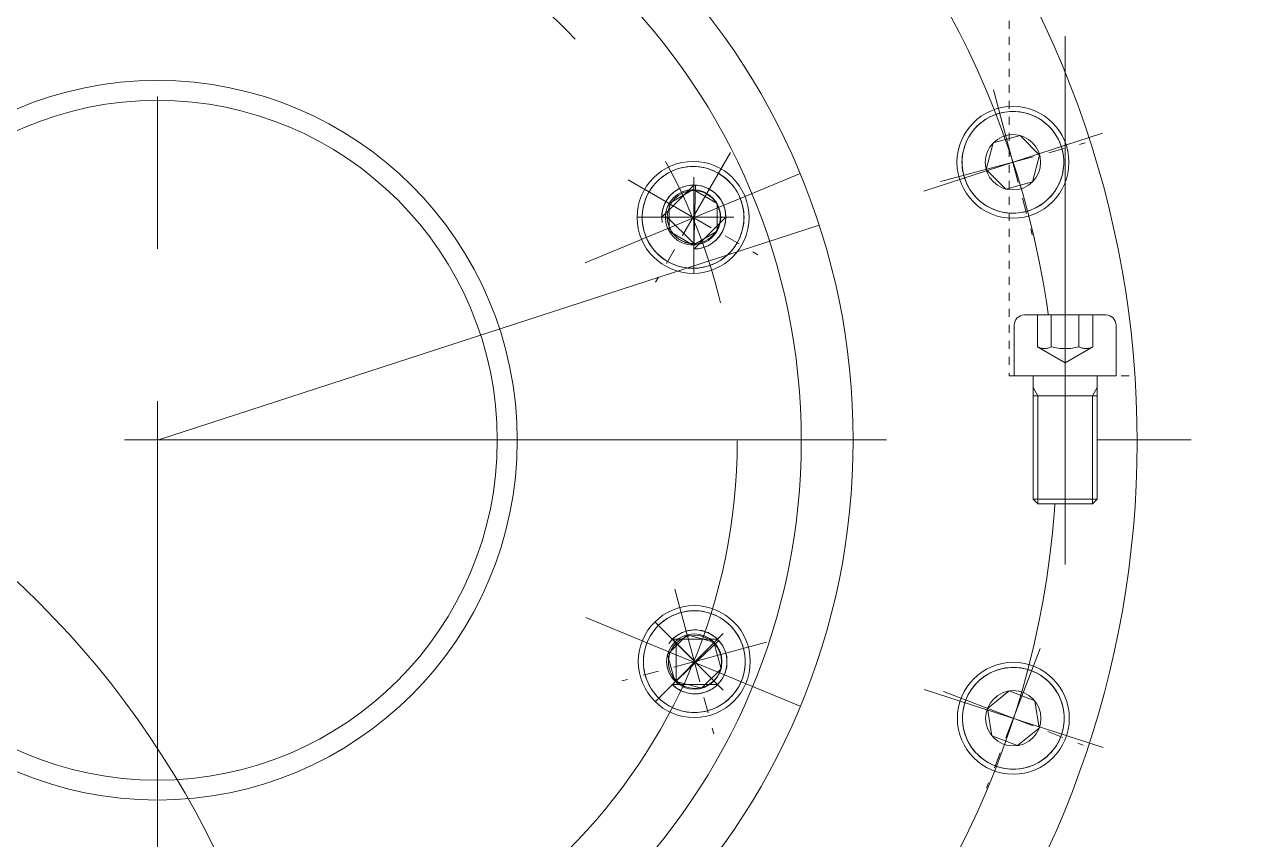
# Model space of a CAD drawing. Header units: inches. Extents: x 0 to 26418, y 0 to 20128.
# Drawn here: x 3986.1 to 4138.2, y 15425.2 to 15527.2 of the extents above; entities that cross this region are included whole.
import ezdxf

# ---------------------------------------------------------------- set-up
doc = ezdxf.new("R2010")
doc.units = ezdxf.units.IN
doc.header["$MEASUREMENT"] = 0
doc.set_wipeout_variables(frame=1)
for name, pattern in [('ACAD_ISO02W100', [15, 12, -3]), ('CENTER', [50.8, 31.75, -6.35, 6.35, -6.35]), ('点画线', [18, 12, -2, 2, -2]), ('虚线', [2, 1, -1])]:
    doc.linetypes.add(name, pattern=pattern)
for name, color, linetype, lineweight in [('CAXA1', 5, 'CENTER', 5), ('中心线层', 5, 'CENTER', 5), ('粗实线层', 7, 'Continuous', 5), ('细实线层', 7, 'Continuous', 5), ('虚线层', 6, 'ACAD_ISO02W100', 5)]:
    doc.layers.add(name, color=color, linetype=linetype, lineweight=lineweight)

msp = doc.modelspace()

# ---------------------------------------------------------------- linework, layer by layer
at = {"color": 7, "lineweight": 5}
for p, q in [((4106.23, 15515.28), (4105.96, 15515.09)), ((4106.52, 15515.45), (4106.23, 15515.28)), ((4106.81, 15515.61), (4106.52, 15515.45)), ((4107.11, 15515.75), (4106.81, 15515.61)), ((4107.42, 15515.88), (4107.11, 15515.75)), ((4107.73, 15515.99), (4107.42, 15515.88)), ((4108.05, 15516.09), (4107.73, 15515.99)), ((4108.38, 15516.17), (4108.05, 15516.09)), ((4108.05, 15516.09), (4108.05, 15516.09)), ((4108.7, 15516.23), (4108.38, 15516.17)), ((4109.03, 15516.27), (4108.7, 15516.23)), ((4109.37, 15516.3), (4109.03, 15516.27)), ((4109.7, 15516.3), (4109.37, 15516.3)), ((4110.03, 15516.3), (4109.7, 15516.3)), ((4110.36, 15516.27), (4110.03, 15516.3)), ((4110.69, 15516.23), (4110.36, 15516.27)), ((4111.02, 15516.17), (4110.69, 15516.23)), ((4111.35, 15516.09), (4111.02, 15516.17)), ((4111.67, 15515.99), (4111.35, 15516.09)), ((4111.98, 15515.88), (4111.67, 15515.99)), ((4112.29, 15515.75), (4111.98, 15515.88)), ((4112.59, 15515.61), (4112.29, 15515.75)), ((4112.88, 15515.45), (4112.59, 15515.61)), ((4113.17, 15515.28), (4112.88, 15515.45)), ((4113.44, 15515.09), (4113.17, 15515.28)), ((4104.55, 15513.68), (4104.36, 15513.41)), ((4104.75, 15513.95), (4104.55, 15513.68)), ((4104.97, 15514.2), (4104.75, 15513.95)), ((4105.2, 15514.44), (4104.97, 15514.2)), ((4105.44, 15514.67), (4105.2, 15514.44)), ((4105.69, 15514.89), (4105.44, 15514.67)), ((4105.96, 15515.09), (4105.69, 15514.89)), ((4113.7, 15514.89), (4113.44, 15515.09)), ((4113.96, 15514.67), (4113.7, 15514.89)), ((4114.2, 15514.44), (4113.96, 15514.67)), ((4114.43, 15514.2), (4114.2, 15514.44)), ((4114.65, 15513.95), (4114.43, 15514.2)), ((4114.85, 15513.68), (4114.65, 15513.95)), ((4115.04, 15513.41), (4114.85, 15513.68)), ((4103.76, 15512.22), (4103.65, 15511.91)), ((4103.88, 15512.53), (4103.76, 15512.22)), ((4104.03, 15512.83), (4103.88, 15512.53)), ((4104.19, 15513.12), (4104.03, 15512.83)), ((4104.36, 15513.41), (4104.19, 15513.12)), ((4106.35, 15509.04), (4107.25, 15512.39)), ((4107.25, 15512.39), (4110.6, 15513.29)), ((4113.04, 15510.84), (4110.6, 15513.29)), ((4115.21, 15513.12), (4115.04, 15513.41)), ((4115.37, 15512.83), (4115.21, 15513.12)), ((4115.51, 15512.53), (4115.37, 15512.83)), ((4115.64, 15512.22), (4115.51, 15512.53)), ((4115.75, 15511.91), (4115.64, 15512.22)), ((4103.37, 15510.6), (4103.34, 15510.27)), ((4103.41, 15510.94), (4103.37, 15510.6)), ((4103.47, 15511.26), (4103.41, 15510.94)), ((4103.55, 15511.59), (4103.47, 15511.26)), ((4103.65, 15511.91), (4103.55, 15511.59)), ((4113.04, 15510.84), (4112.15, 15507.49)), ((4113.04, 15510.84), (4112.15, 15507.49)), ((4115.85, 15511.59), (4115.75, 15511.91)), ((4115.92, 15511.26), (4115.85, 15511.59)), ((4115.99, 15510.94), (4115.92, 15511.26)), ((4116.03, 15510.6), (4115.99, 15510.94)), ((4116.05, 15510.27), (4116.03, 15510.6)), ((4067.75, 15509.11), (4067.43, 15509)), ((4068.06, 15509.2), (4067.75, 15509.11)), ((4068.39, 15509.28), (4068.06, 15509.2)), ((4068.72, 15509.34), (4068.39, 15509.28)), ((4069.05, 15509.38), (4068.72, 15509.34)), ((4069.38, 15509.41), (4069.05, 15509.38)), ((4069.71, 15509.42), (4069.38, 15509.41)), ((4070.05, 15509.41), (4069.71, 15509.42)), ((4070.38, 15509.38), (4070.05, 15509.41)), ((4070.71, 15509.34), (4070.38, 15509.38)), ((4071.04, 15509.28), (4070.71, 15509.34)), ((4071.36, 15509.2), (4071.04, 15509.28)), ((4071.68, 15509.11), (4071.36, 15509.2)), ((4071.99, 15509), (4071.68, 15509.11)), ((4103.34, 15510.27), (4103.33, 15509.94)), ((4103.33, 15509.94), (4103.34, 15509.61)), ((4103.34, 15509.61), (4103.37, 15509.27)), ((4103.37, 15509.27), (4103.41, 15508.94)), ((4115.99, 15508.94), (4116.03, 15509.27)), ((4116.03, 15509.27), (4116.05, 15509.61)), ((4116.06, 15509.94), (4116.05, 15510.27)), ((4116.05, 15509.61), (4116.06, 15509.94)), ((4065.21, 15507.55), (4064.98, 15507.31)), ((4065.45, 15507.78), (4065.21, 15507.55)), ((4065.71, 15508), (4065.45, 15507.78)), ((4065.97, 15508.2), (4065.71, 15508)), ((4066.25, 15508.39), (4065.97, 15508.2)), ((4066.53, 15508.57), (4066.25, 15508.39)), ((4066.82, 15508.72), (4066.53, 15508.57)), ((4067.12, 15508.87), (4066.82, 15508.72)), ((4067.43, 15509), (4067.12, 15508.87)), ((4072.3, 15508.87), (4071.99, 15509)), ((4072.6, 15508.72), (4072.3, 15508.87)), ((4072.89, 15508.57), (4072.6, 15508.72)), ((4073.18, 15508.39), (4072.89, 15508.57)), ((4072.89, 15508.57), (4072.89, 15508.57)), ((4073.45, 15508.2), (4073.18, 15508.39)), ((4073.72, 15508), (4073.45, 15508.2)), ((4073.97, 15507.78), (4073.72, 15508)), ((4074.21, 15507.55), (4073.97, 15507.78)), ((4074.44, 15507.31), (4074.21, 15507.55)), ((4103.41, 15508.94), (4103.47, 15508.62)), ((4103.47, 15508.62), (4103.55, 15508.29)), ((4103.55, 15508.29), (4103.55, 15508.29)), ((4103.55, 15508.29), (4103.65, 15507.97)), ((4103.65, 15507.97), (4103.76, 15507.66)), ((4103.76, 15507.66), (4103.88, 15507.35)), ((4106.35, 15509.04), (4108.8, 15506.59)), ((4115.51, 15507.35), (4115.64, 15507.66)), ((4115.64, 15507.66), (4115.75, 15507.97)), ((4115.75, 15507.97), (4115.85, 15508.29)), ((4115.85, 15508.29), (4115.92, 15508.62)), ((4115.92, 15508.62), (4115.99, 15508.94)), ((4064.2, 15506.24), (4064.04, 15505.94)), ((4064.37, 15506.52), (4064.2, 15506.24)), ((4064.2, 15506.24), (4064.2, 15506.24)), ((4064.56, 15506.79), (4064.37, 15506.52)), ((4064.77, 15507.06), (4064.56, 15506.79)), ((4064.98, 15507.31), (4064.77, 15507.06)), ((4065.8, 15503.09), (4069.8, 15507.09)), ((4066.71, 15504.79), (4069.71, 15506.52)), ((4067.13, 15506.06), (4066.97, 15505.92)), ((4067.29, 15506.2), (4067.13, 15506.06)), ((4067.45, 15506.33), (4067.29, 15506.2)), ((4067.62, 15506.45), (4067.45, 15506.33)), ((4067.8, 15506.55), (4067.62, 15506.45)), ((4067.99, 15506.65), (4067.8, 15506.55)), ((4068.18, 15506.74), (4067.99, 15506.65)), ((4068.37, 15506.82), (4068.18, 15506.74)), ((4068.57, 15506.89), (4068.37, 15506.82)), ((4068.77, 15506.95), (4068.57, 15506.89)), ((4068.97, 15507), (4068.77, 15506.95)), ((4069.18, 15507.04), (4068.97, 15507)), ((4069.38, 15507.07), (4069.18, 15507.04)), ((4069.59, 15507.09), (4069.38, 15507.07)), ((4069.8, 15507.09), (4069.59, 15507.09)), ((4069.71, 15506.52), (4072.71, 15504.79)), ((4070.01, 15507.09), (4069.8, 15499.09)), ((4070.22, 15507.07), (4070.01, 15507.09)), ((4070.43, 15507.04), (4070.22, 15507.07)), ((4070.63, 15507), (4070.43, 15507.04)), ((4070.84, 15506.95), (4070.63, 15507)), ((4071.04, 15506.89), (4070.84, 15506.95)), ((4071.24, 15506.82), (4071.04, 15506.89)), ((4071.43, 15506.74), (4071.24, 15506.82)), ((4071.62, 15506.65), (4071.43, 15506.74)), ((4071.8, 15506.55), (4071.62, 15506.65)), ((4071.98, 15506.45), (4071.8, 15506.55)), ((4072.15, 15506.33), (4071.98, 15506.45)), ((4072.32, 15506.2), (4072.15, 15506.33)), ((4072.48, 15506.06), (4072.32, 15506.2)), ((4072.63, 15505.92), (4072.48, 15506.06)), ((4074.66, 15507.06), (4074.44, 15507.31)), ((4074.86, 15506.79), (4074.66, 15507.06)), ((4075.05, 15506.52), (4074.86, 15506.79)), ((4075.22, 15506.24), (4075.05, 15506.52)), ((4075.38, 15505.94), (4075.22, 15506.24)), ((4103.88, 15507.35), (4104.03, 15507.05)), ((4104.03, 15507.05), (4104.19, 15506.76)), ((4104.19, 15506.76), (4104.36, 15506.47)), ((4104.36, 15506.47), (4104.55, 15506.2)), ((4104.55, 15506.2), (4104.75, 15505.93)), ((4108.8, 15506.59), (4112.15, 15507.49)), ((4114.65, 15505.93), (4114.85, 15506.2)), ((4114.85, 15506.2), (4115.04, 15506.47)), ((4115.04, 15506.47), (4115.21, 15506.76)), ((4115.21, 15506.76), (4115.37, 15507.05)), ((4115.37, 15507.05), (4115.51, 15507.35)), ((4063.56, 15504.7), (4063.49, 15504.38)), ((4063.66, 15505.02), (4063.56, 15504.7)), ((4063.77, 15505.33), (4063.66, 15505.02)), ((4063.9, 15505.64), (4063.77, 15505.33)), ((4064.04, 15505.94), (4063.9, 15505.64)), ((4066.07, 15504.52), (4066, 15504.33)), ((4066.15, 15504.72), (4066.07, 15504.52)), ((4066.24, 15504.91), (4066.15, 15504.72)), ((4066.34, 15505.09), (4066.24, 15504.91)), ((4066.45, 15505.27), (4066.34, 15505.09)), ((4066.57, 15505.44), (4066.45, 15505.27)), ((4066.69, 15505.61), (4066.57, 15505.44)), ((4066.83, 15505.77), (4066.69, 15505.61)), ((4066.71, 15504.79), (4066.71, 15501.32)), ((4066.97, 15505.92), (4066.83, 15505.77)), ((4072.78, 15505.77), (4072.63, 15505.92)), ((4072.71, 15501.32), (4072.71, 15504.79)), ((4072.91, 15505.61), (4072.78, 15505.77)), ((4073.04, 15505.44), (4072.91, 15505.61)), ((4073.16, 15505.27), (4073.04, 15505.44)), ((4073.27, 15505.09), (4073.16, 15505.27)), ((4073.37, 15504.91), (4073.27, 15505.09)), ((4073.46, 15504.72), (4073.37, 15504.91)), ((4073.54, 15504.52), (4073.46, 15504.72)), ((4073.61, 15504.33), (4073.54, 15504.52)), ((4075.53, 15505.64), (4075.38, 15505.94)), ((4075.65, 15505.33), (4075.53, 15505.64)), ((4075.77, 15505.02), (4075.65, 15505.33)), ((4075.86, 15504.7), (4075.77, 15505.02)), ((4075.94, 15504.38), (4075.86, 15504.7)), ((4104.75, 15505.93), (4104.97, 15505.68)), ((4104.97, 15505.68), (4105.2, 15505.44)), ((4105.2, 15505.44), (4105.44, 15505.21)), ((4105.44, 15505.21), (4105.69, 15504.99)), ((4105.69, 15504.99), (4105.96, 15504.79)), ((4105.96, 15504.79), (4106.23, 15504.6)), ((4106.23, 15504.6), (4106.52, 15504.43)), ((4112.88, 15504.43), (4113.17, 15504.6)), ((4113.17, 15504.6), (4113.44, 15504.79)), ((4113.44, 15504.79), (4113.7, 15504.99)), ((4113.7, 15504.99), (4113.96, 15505.21)), ((4113.96, 15505.21), (4114.2, 15505.44)), ((4114.2, 15505.44), (4114.43, 15505.68)), ((4114.43, 15505.68), (4114.65, 15505.93)), ((4063.36, 15503.39), (4063.35, 15503.05)), ((4063.35, 15503.05), (4063.36, 15502.72)), ((4063.38, 15503.72), (4063.36, 15503.39)), ((4063.43, 15504.05), (4063.38, 15503.72)), ((4063.49, 15504.38), (4063.43, 15504.05)), ((4065.81, 15503.3), (4065.8, 15503.09)), ((4066.48, 15503.09), (4065.8, 15503.09)), ((4065.8, 15503.09), (4073.8, 15503.09)), ((4065.82, 15503.51), (4065.81, 15503.3)), ((4065.85, 15503.72), (4065.82, 15503.51)), ((4065.89, 15503.92), (4065.85, 15503.72)), ((4065.94, 15504.13), (4065.89, 15503.92)), ((4066, 15504.33), (4065.94, 15504.13)), ((4069.8, 15499.77), (4066.48, 15503.09)), ((4066.48, 15503.09), (4066.48, 15502.92)), ((4069.8, 15499.77), (4066.48, 15503.09)), ((4073.8, 15503.09), (4069.8, 15499.09)), ((4073.67, 15504.13), (4073.61, 15504.33)), ((4073.72, 15503.92), (4073.67, 15504.13)), ((4073.75, 15503.72), (4073.72, 15503.92)), ((4073.78, 15503.51), (4073.75, 15503.72)), ((4073.8, 15503.3), (4073.78, 15503.51)), ((4073.8, 15503.09), (4073.8, 15503.3)), ((4073.8, 15502.88), (4073.8, 15503.09)), ((4076, 15504.05), (4075.94, 15504.38)), ((4076.04, 15503.72), (4076, 15504.05)), ((4076.07, 15503.39), (4076.04, 15503.72)), ((4076.08, 15503.05), (4076.07, 15503.39)), ((4076.07, 15502.72), (4076.08, 15503.05)), ((4106.52, 15504.43), (4106.81, 15504.27)), ((4106.81, 15504.27), (4107.11, 15504.12)), ((4107.11, 15504.12), (4107.42, 15504)), ((4107.42, 15504), (4107.73, 15503.89)), ((4107.73, 15503.89), (4108.05, 15503.79)), ((4108.05, 15503.79), (4108.38, 15503.71)), ((4108.38, 15503.71), (4108.7, 15503.65)), ((4108.7, 15503.65), (4109.03, 15503.61)), ((4109.03, 15503.61), (4109.37, 15503.58)), ((4109.37, 15503.58), (4109.7, 15503.57)), ((4109.7, 15503.57), (4110.03, 15503.58)), ((4110.03, 15503.58), (4110.36, 15503.61)), ((4110.36, 15503.61), (4110.69, 15503.65)), ((4110.69, 15503.65), (4111.02, 15503.71)), ((4111.02, 15503.71), (4111.35, 15503.79)), ((4111.35, 15503.79), (4111.67, 15503.89)), ((4111.35, 15503.79), (4111.35, 15503.79)), ((4111.67, 15503.89), (4111.98, 15504)), ((4111.98, 15504), (4112.29, 15504.12)), ((4112.29, 15504.12), (4112.59, 15504.27)), ((4112.59, 15504.27), (4112.88, 15504.43)), ((4063.36, 15502.72), (4063.38, 15502.39)), ((4063.38, 15502.39), (4063.43, 15502.06)), ((4063.43, 15502.06), (4063.49, 15501.73)), ((4063.49, 15501.73), (4063.56, 15501.41)), ((4066.48, 15502.92), (4066.5, 15502.74)), ((4066.5, 15502.74), (4066.52, 15502.57)), ((4066.52, 15502.57), (4066.55, 15502.4)), ((4066.55, 15502.4), (4066.59, 15502.23)), ((4066.59, 15502.23), (4066.64, 15502.06)), ((4066.64, 15502.06), (4066.7, 15501.9)), ((4066.7, 15501.9), (4066.77, 15501.74)), ((4066.77, 15501.74), (4066.84, 15501.58)), ((4066.84, 15501.58), (4066.92, 15501.43)), ((4073.37, 15501.27), (4073.46, 15501.46)), ((4073.46, 15501.46), (4073.54, 15501.66)), ((4073.54, 15501.66), (4073.61, 15501.85)), ((4073.61, 15501.85), (4073.67, 15502.06)), ((4073.67, 15502.06), (4073.72, 15502.26)), ((4073.72, 15502.26), (4073.75, 15502.46)), ((4073.75, 15502.46), (4073.78, 15502.67)), ((4073.78, 15502.67), (4073.8, 15502.88)), ((4075.86, 15501.41), (4075.94, 15501.73)), ((4075.94, 15501.73), (4076, 15502.06)), ((4076, 15502.06), (4076.04, 15502.39)), ((4076.04, 15502.39), (4076.07, 15502.72)), ((4063.56, 15501.41), (4063.66, 15501.09)), ((4063.66, 15501.09), (4063.77, 15500.77)), ((4063.77, 15500.77), (4063.9, 15500.46)), ((4063.9, 15500.46), (4064.04, 15500.16)), ((4064.04, 15500.16), (4064.2, 15499.87)), ((4066.71, 15501.32), (4069.71, 15499.59)), ((4066.92, 15501.43), (4067.02, 15501.28)), ((4067.02, 15501.28), (4067.11, 15501.14)), ((4067.11, 15501.14), (4067.22, 15501)), ((4067.22, 15501), (4067.33, 15500.87)), ((4067.33, 15500.87), (4067.45, 15500.74)), ((4067.45, 15500.74), (4067.58, 15500.62)), ((4067.58, 15500.62), (4067.71, 15500.51)), ((4067.71, 15500.51), (4067.85, 15500.4)), ((4067.85, 15500.4), (4067.99, 15500.3)), ((4067.99, 15500.3), (4068.14, 15500.21)), ((4068.14, 15500.21), (4068.29, 15500.13)), ((4068.29, 15500.13), (4068.45, 15500.05)), ((4068.45, 15500.05), (4068.61, 15499.99)), ((4068.61, 15499.99), (4068.78, 15499.93)), ((4072.71, 15501.32), (4069.71, 15499.59)), ((4072.71, 15501.32), (4069.71, 15499.59)), ((4072.15, 15499.85), (4072.32, 15499.98)), ((4072.32, 15499.98), (4072.48, 15500.12)), ((4072.48, 15500.12), (4072.63, 15500.26)), ((4072.63, 15500.26), (4072.78, 15500.41)), ((4072.78, 15500.41), (4072.91, 15500.57)), ((4072.91, 15500.57), (4073.04, 15500.74)), ((4073.04, 15500.74), (4073.16, 15500.91)), ((4073.16, 15500.91), (4073.27, 15501.09)), ((4073.27, 15501.09), (4073.37, 15501.27)), ((4075.22, 15499.87), (4075.38, 15500.16)), ((4075.38, 15500.16), (4075.53, 15500.46)), ((4075.53, 15500.46), (4075.65, 15500.77)), ((4075.65, 15500.77), (4075.77, 15501.09)), ((4075.77, 15501.09), (4075.86, 15501.41)), ((4064.2, 15499.87), (4064.37, 15499.59)), ((4064.37, 15499.59), (4064.56, 15499.31)), ((4064.56, 15499.31), (4064.77, 15499.05)), ((4064.77, 15499.05), (4064.98, 15498.79)), ((4064.98, 15498.79), (4065.21, 15498.55)), ((4065.21, 15498.55), (4065.45, 15498.32)), ((4068.78, 15499.93), (4068.94, 15499.88)), ((4068.94, 15499.88), (4069.11, 15499.84)), ((4069.11, 15499.84), (4069.28, 15499.81)), ((4069.28, 15499.81), (4069.46, 15499.79)), ((4069.46, 15499.79), (4069.63, 15499.77)), ((4069.63, 15499.77), (4069.8, 15499.77)), ((4069.8, 15499.09), (4069.8, 15499.77)), ((4069.8, 15499.09), (4070.01, 15499.1)), ((4070.01, 15499.1), (4070.22, 15499.11)), ((4070.22, 15499.11), (4070.43, 15499.14)), ((4070.43, 15499.14), (4070.63, 15499.18)), ((4070.63, 15499.18), (4070.84, 15499.23)), ((4070.84, 15499.23), (4071.04, 15499.29)), ((4071.04, 15499.29), (4071.24, 15499.36)), ((4071.24, 15499.36), (4071.43, 15499.44)), ((4071.43, 15499.44), (4071.62, 15499.53)), ((4071.62, 15499.53), (4071.8, 15499.63)), ((4071.8, 15499.63), (4071.98, 15499.74)), ((4071.98, 15499.74), (4072.15, 15499.85)), ((4073.97, 15498.32), (4074.21, 15498.55)), ((4074.21, 15498.55), (4074.44, 15498.79)), ((4074.44, 15498.79), (4074.66, 15499.05)), ((4074.66, 15499.05), (4074.86, 15499.31)), ((4074.86, 15499.31), (4075.05, 15499.59)), ((4075.05, 15499.59), (4075.22, 15499.87)), ((4065.45, 15498.32), (4065.71, 15498.11)), ((4065.71, 15498.11), (4065.97, 15497.9)), ((4065.97, 15497.9), (4066.25, 15497.71)), ((4066.25, 15497.71), (4066.53, 15497.54)), ((4066.53, 15497.54), (4066.53, 15497.54)), ((4066.53, 15497.54), (4066.82, 15497.38)), ((4066.82, 15497.38), (4067.12, 15497.24)), ((4067.12, 15497.24), (4067.43, 15497.11)), ((4067.43, 15497.11), (4067.75, 15497)), ((4067.75, 15497), (4068.06, 15496.9)), ((4068.06, 15496.9), (4068.39, 15496.83)), ((4071.04, 15496.83), (4071.36, 15496.9)), ((4071.36, 15496.9), (4071.68, 15497)), ((4071.68, 15497), (4071.99, 15497.11)), ((4071.99, 15497.11), (4072.3, 15497.24)), ((4072.3, 15497.24), (4072.6, 15497.38)), ((4072.6, 15497.38), (4072.89, 15497.54)), ((4072.89, 15497.54), (4073.18, 15497.71)), ((4073.18, 15497.71), (4073.45, 15497.9)), ((4073.45, 15497.9), (4073.72, 15498.11)), ((4073.72, 15498.11), (4073.97, 15498.32)), ((4068.39, 15496.83), (4068.72, 15496.77)), ((4068.72, 15496.77), (4069.05, 15496.72)), ((4069.05, 15496.72), (4069.38, 15496.7)), ((4069.38, 15496.7), (4069.71, 15496.69)), ((4069.71, 15496.69), (4070.05, 15496.7)), ((4070.05, 15496.7), (4070.38, 15496.72)), ((4070.38, 15496.72), (4070.71, 15496.77)), ((4070.71, 15496.77), (4071.04, 15496.83)), ((4066.4, 15452.84), (4066.12, 15452.65)), ((4066.68, 15453.01), (4066.4, 15452.84)), ((4066.97, 15453.17), (4066.68, 15453.01)), ((4067.28, 15453.32), (4066.97, 15453.17)), ((4067.58, 15453.44), (4067.28, 15453.32)), ((4067.9, 15453.55), (4067.58, 15453.44)), ((4068.22, 15453.65), (4067.9, 15453.55)), ((4068.54, 15453.73), (4068.22, 15453.65)), ((4068.22, 15453.65), (4068.22, 15453.65)), ((4068.87, 15453.79), (4068.54, 15453.73)), ((4069.2, 15453.83), (4068.87, 15453.79)), ((4069.53, 15453.86), (4069.2, 15453.83)), ((4069.86, 15453.87), (4069.53, 15453.86)), ((4070.2, 15453.86), (4069.86, 15453.87)), ((4070.53, 15453.83), (4070.2, 15453.86)), ((4070.86, 15453.79), (4070.53, 15453.83)), ((4071.19, 15453.73), (4070.86, 15453.79)), ((4071.51, 15453.65), (4071.19, 15453.73)), ((4071.83, 15453.55), (4071.51, 15453.65)), ((4072.15, 15453.44), (4071.83, 15453.55)), ((4072.45, 15453.32), (4072.15, 15453.44)), ((4072.75, 15453.17), (4072.45, 15453.32)), ((4073.05, 15453.01), (4072.75, 15453.17)), ((4073.33, 15452.84), (4073.05, 15453.01)), ((4073.61, 15452.65), (4073.33, 15452.84)), ((4064.92, 15451.51), (4064.71, 15451.24)), ((4065.13, 15451.76), (4064.92, 15451.51)), ((4065.36, 15452), (4065.13, 15451.76)), ((4065.61, 15452.23), (4065.36, 15452)), ((4065.86, 15452.45), (4065.61, 15452.23)), ((4066.12, 15452.65), (4065.86, 15452.45)), ((4068.92, 15451.33), (4068.72, 15451.27)), ((4069.12, 15451.38), (4068.92, 15451.33)), ((4069.33, 15451.41), (4069.12, 15451.38)), ((4069.54, 15451.44), (4069.33, 15451.41)), ((4069.75, 15451.46), (4069.54, 15451.44)), ((4069.95, 15451.46), (4069.75, 15451.46)), ((4070.16, 15451.46), (4069.95, 15451.46)), ((4070.37, 15451.44), (4070.16, 15451.46)), ((4070.58, 15451.41), (4070.37, 15451.44)), ((4070.79, 15451.38), (4070.58, 15451.41)), ((4070.99, 15451.33), (4070.79, 15451.38)), ((4071.19, 15451.27), (4070.99, 15451.33)), ((4073.87, 15452.45), (4073.61, 15452.65)), ((4074.12, 15452.23), (4073.87, 15452.45)), ((4074.36, 15452), (4074.12, 15452.23)), ((4074.59, 15451.76), (4074.36, 15452)), ((4074.81, 15451.51), (4074.59, 15451.76)), ((4075.01, 15451.24), (4074.81, 15451.51)), ((4063.92, 15449.78), (4063.81, 15449.47)), ((4064.05, 15450.09), (4063.92, 15449.78)), ((4064.19, 15450.39), (4064.05, 15450.09)), ((4064.35, 15450.68), (4064.19, 15450.39)), ((4064.53, 15450.97), (4064.35, 15450.68)), ((4064.71, 15451.24), (4064.53, 15450.97)), ((4068.97, 15450.85), (4066.52, 15448.4)), ((4067.28, 15450.44), (4067.13, 15450.29)), ((4067.6, 15449.81), (4067.13, 15450.29)), ((4067.13, 15450.29), (4072.78, 15450.29)), ((4067.13, 15450.29), (4072.78, 15444.64)), ((4072.93, 15450.14), (4067.13, 15444.64)), ((4067.44, 15450.57), (4067.28, 15450.44)), ((4067.6, 15450.7), (4067.44, 15450.57)), ((4067.6, 15449.81), (4067.48, 15449.69)), ((4067.78, 15450.82), (4067.6, 15450.7)), ((4067.6, 15445.11), (4067.6, 15449.81)), ((4067.6, 15445.11), (4067.6, 15449.81)), ((4067.95, 15450.93), (4067.78, 15450.82)), ((4068.14, 15451.03), (4067.95, 15450.93)), ((4068.33, 15451.12), (4068.14, 15451.03)), ((4068.52, 15451.2), (4068.33, 15451.12)), ((4068.72, 15451.27), (4068.52, 15451.2)), ((4068.97, 15450.85), (4072.31, 15449.95)), ((4071.39, 15451.2), (4071.19, 15451.27)), ((4071.58, 15451.12), (4071.39, 15451.2)), ((4071.77, 15451.03), (4071.58, 15451.12)), ((4071.95, 15450.93), (4071.77, 15451.03)), ((4072.13, 15450.82), (4071.95, 15450.93)), ((4072.31, 15450.7), (4072.13, 15450.82)), ((4072.47, 15450.57), (4072.31, 15450.7)), ((4072.31, 15449.95), (4073.21, 15446.6)), ((4072.63, 15450.44), (4072.47, 15450.57)), ((4072.78, 15450.29), (4072.63, 15450.44)), ((4073.06, 15449.98), (4072.93, 15450.14)), ((4073.19, 15449.81), (4073.06, 15449.98)), ((4073.31, 15449.64), (4073.19, 15449.81)), ((4075.2, 15450.97), (4075.01, 15451.24)), ((4075.38, 15450.68), (4075.2, 15450.97)), ((4075.54, 15450.39), (4075.38, 15450.68)), ((4075.68, 15450.09), (4075.54, 15450.39)), ((4075.81, 15449.78), (4075.68, 15450.09)), ((4075.92, 15449.47), (4075.81, 15449.78)), ((4063.58, 15448.5), (4063.53, 15448.17)), ((4063.64, 15448.82), (4063.58, 15448.5)), ((4063.72, 15449.15), (4063.64, 15448.82)), ((4063.81, 15449.47), (4063.72, 15449.15)), ((4066.52, 15448.4), (4067.41, 15445.05)), ((4066.74, 15448.32), (4066.7, 15448.15)), ((4066.79, 15448.49), (4066.74, 15448.32)), ((4066.85, 15448.65), (4066.79, 15448.49)), ((4066.92, 15448.82), (4066.85, 15448.65)), ((4066.99, 15448.97), (4066.92, 15448.82)), ((4067.08, 15449.13), (4066.99, 15448.97)), ((4067.17, 15449.27), (4067.08, 15449.13)), ((4067.27, 15449.42), (4067.17, 15449.27)), ((4067.37, 15449.56), (4067.27, 15449.42)), ((4067.48, 15449.69), (4067.37, 15449.56)), ((4073.42, 15449.46), (4073.31, 15449.64)), ((4073.52, 15449.28), (4073.42, 15449.46)), ((4073.61, 15449.09), (4073.52, 15449.28)), ((4073.69, 15448.9), (4073.61, 15449.09)), ((4073.76, 15448.7), (4073.69, 15448.9)), ((4073.82, 15448.5), (4073.76, 15448.7)), ((4073.87, 15448.3), (4073.82, 15448.5)), ((4073.91, 15448.09), (4073.87, 15448.3)), ((4076.01, 15449.15), (4075.92, 15449.47)), ((4076.09, 15448.82), (4076.01, 15449.15)), ((4076.01, 15449.15), (4076.01, 15449.15)), ((4076.15, 15448.5), (4076.09, 15448.82)), ((4076.19, 15448.17), (4076.15, 15448.5)), ((4063.51, 15447.83), (4063.5, 15447.5)), ((4063.5, 15447.5), (4063.51, 15447.17)), ((4063.53, 15448.17), (4063.51, 15447.83)), ((4063.51, 15447.17), (4063.53, 15446.84)), ((4063.53, 15446.84), (4063.58, 15446.51)), ((4066.64, 15447.64), (4066.63, 15447.46)), ((4066.63, 15447.46), (4066.64, 15447.29)), ((4066.65, 15447.81), (4066.64, 15447.64)), ((4066.64, 15447.29), (4066.65, 15447.12)), ((4066.67, 15447.98), (4066.65, 15447.81)), ((4066.65, 15447.12), (4066.67, 15446.94)), ((4066.7, 15448.15), (4066.67, 15447.98)), ((4066.67, 15446.94), (4066.7, 15446.77)), ((4066.7, 15446.77), (4066.74, 15446.6)), ((4073.87, 15446.63), (4073.91, 15446.84)), ((4073.93, 15447.88), (4073.91, 15448.09)), ((4073.91, 15446.84), (4073.93, 15447.05)), ((4073.95, 15447.67), (4073.93, 15447.88)), ((4073.93, 15447.05), (4073.95, 15447.25)), ((4073.95, 15447.46), (4073.95, 15447.67)), ((4073.95, 15447.25), (4073.95, 15447.46)), ((4076.15, 15446.51), (4076.19, 15446.84)), ((4076.22, 15447.83), (4076.19, 15448.17)), ((4076.19, 15446.84), (4076.22, 15447.17)), ((4076.23, 15447.5), (4076.22, 15447.83)), ((4076.22, 15447.17), (4076.23, 15447.5)), ((4109.09, 15446.74), (4108.76, 15446.7)), ((4109.42, 15446.77), (4109.09, 15446.74)), ((4109.75, 15446.78), (4109.42, 15446.77)), ((4110.08, 15446.77), (4109.75, 15446.78)), ((4110.42, 15446.74), (4110.08, 15446.77)), ((4110.75, 15446.7), (4110.42, 15446.74)), ((4063.58, 15446.51), (4063.64, 15446.18)), ((4063.64, 15446.18), (4063.72, 15445.85)), ((4063.72, 15445.85), (4063.72, 15445.85)), ((4063.72, 15445.85), (4063.81, 15445.53)), ((4063.81, 15445.53), (4063.92, 15445.22)), ((4063.92, 15445.22), (4064.05, 15444.91)), ((4066.74, 15446.6), (4066.79, 15446.44)), ((4066.79, 15446.44), (4066.85, 15446.27)), ((4066.85, 15446.27), (4066.92, 15446.11)), ((4066.92, 15446.11), (4066.99, 15445.95)), ((4066.99, 15445.95), (4067.08, 15445.8)), ((4067.08, 15445.8), (4067.17, 15445.65)), ((4067.17, 15445.65), (4067.27, 15445.51)), ((4067.27, 15445.51), (4067.37, 15445.37)), ((4067.37, 15445.37), (4067.48, 15445.24)), ((4067.48, 15445.24), (4067.6, 15445.11)), ((4070.76, 15444.16), (4073.21, 15446.6)), ((4073.19, 15445.11), (4073.31, 15445.29)), ((4073.31, 15445.29), (4073.42, 15445.46)), ((4073.42, 15445.46), (4073.52, 15445.65)), ((4073.52, 15445.65), (4073.61, 15445.84)), ((4073.61, 15445.84), (4073.69, 15446.03)), ((4073.69, 15446.03), (4073.76, 15446.23)), ((4073.76, 15446.23), (4073.82, 15446.43)), ((4073.82, 15446.43), (4073.87, 15446.63)), ((4075.68, 15444.91), (4075.81, 15445.22)), ((4075.81, 15445.22), (4075.92, 15445.53)), ((4075.92, 15445.53), (4076.01, 15445.85)), ((4076.01, 15445.85), (4076.09, 15446.18)), ((4076.09, 15446.18), (4076.15, 15446.51)), ((4105.75, 15445.36), (4105.49, 15445.14)), ((4106.01, 15445.56), (4105.75, 15445.36)), ((4106.28, 15445.75), (4106.01, 15445.56)), ((4106.57, 15445.92), (4106.28, 15445.75)), ((4106.86, 15446.08), (4106.57, 15445.92)), ((4107.16, 15446.23), (4106.86, 15446.08)), ((4107.47, 15446.35), (4107.16, 15446.23)), ((4107.78, 15446.46), (4107.47, 15446.35)), ((4108.1, 15446.56), (4107.78, 15446.46)), ((4108.43, 15446.64), (4108.1, 15446.56)), ((4108.76, 15446.7), (4108.43, 15446.64)), ((4111.07, 15446.64), (4110.75, 15446.7)), ((4111.4, 15446.56), (4111.07, 15446.64)), ((4111.72, 15446.46), (4111.4, 15446.56)), ((4112.03, 15446.35), (4111.72, 15446.46)), ((4112.34, 15446.23), (4112.03, 15446.35)), ((4112.03, 15446.35), (4112.03, 15446.35)), ((4112.64, 15446.08), (4112.34, 15446.23)), ((4112.93, 15445.92), (4112.64, 15446.08)), ((4113.22, 15445.75), (4112.93, 15445.92)), ((4113.49, 15445.56), (4113.22, 15445.75)), ((4113.76, 15445.36), (4113.49, 15445.56)), ((4114.01, 15445.14), (4113.76, 15445.36)), ((4064.05, 15444.91), (4064.19, 15444.61)), ((4064.19, 15444.61), (4064.35, 15444.32)), ((4064.35, 15444.32), (4064.53, 15444.03)), ((4064.53, 15444.03), (4064.71, 15443.76)), ((4064.71, 15443.76), (4064.92, 15443.5)), ((4067.13, 15444.64), (4067.6, 15445.11)), ((4067.13, 15444.64), (4067.28, 15444.49)), ((4072.78, 15444.64), (4067.13, 15444.64)), ((4067.28, 15444.49), (4067.44, 15444.36)), ((4070.76, 15444.16), (4067.41, 15445.05)), ((4070.76, 15444.16), (4067.41, 15445.05)), ((4067.44, 15444.36), (4067.6, 15444.23)), ((4067.6, 15444.23), (4067.78, 15444.11)), ((4067.78, 15444.11), (4067.95, 15444)), ((4067.95, 15444), (4068.14, 15443.9)), ((4068.14, 15443.9), (4068.33, 15443.81)), ((4068.33, 15443.81), (4068.52, 15443.73)), ((4068.52, 15443.73), (4068.72, 15443.66)), ((4071.19, 15443.66), (4071.39, 15443.73)), ((4071.39, 15443.73), (4071.58, 15443.81)), ((4071.58, 15443.81), (4071.77, 15443.9)), ((4071.77, 15443.9), (4071.95, 15444)), ((4071.95, 15444), (4072.13, 15444.11)), ((4072.13, 15444.11), (4072.31, 15444.23)), ((4072.31, 15444.23), (4072.47, 15444.36)), ((4072.47, 15444.36), (4072.63, 15444.49)), ((4072.63, 15444.49), (4072.78, 15444.64)), ((4072.78, 15444.64), (4072.93, 15444.79)), ((4072.93, 15444.79), (4073.06, 15444.95)), ((4073.06, 15444.95), (4073.19, 15445.11)), ((4074.81, 15443.5), (4075.01, 15443.76)), ((4075.01, 15443.76), (4075.2, 15444.03)), ((4075.2, 15444.03), (4075.38, 15444.32)), ((4075.38, 15444.32), (4075.54, 15444.61)), ((4075.54, 15444.61), (4075.68, 15444.91)), ((4104.41, 15443.88), (4104.24, 15443.59)), ((4104.6, 15444.15), (4104.41, 15443.88)), ((4104.8, 15444.42), (4104.6, 15444.15)), ((4105.02, 15444.67), (4104.8, 15444.42)), ((4105.25, 15444.91), (4105.02, 15444.67)), ((4105.49, 15445.14), (4105.25, 15444.91)), ((4106.52, 15441.65), (4109.21, 15443.83)), ((4109.21, 15443.83), (4112.44, 15442.59)), ((4114.25, 15444.91), (4114.01, 15445.14)), ((4114.48, 15444.67), (4114.25, 15444.91)), ((4114.7, 15444.42), (4114.48, 15444.67)), ((4114.9, 15444.15), (4114.7, 15444.42)), ((4115.09, 15443.88), (4114.9, 15444.15)), ((4115.26, 15443.59), (4115.09, 15443.88)), ((4064.92, 15443.5), (4065.13, 15443.24)), ((4065.13, 15443.24), (4065.36, 15443)), ((4065.36, 15443), (4065.61, 15442.77)), ((4065.61, 15442.77), (4065.86, 15442.55)), ((4065.86, 15442.55), (4066.12, 15442.35)), ((4066.12, 15442.35), (4066.4, 15442.16)), ((4066.4, 15442.16), (4066.68, 15441.99)), ((4068.72, 15443.66), (4068.92, 15443.6)), ((4068.92, 15443.6), (4069.12, 15443.55)), ((4069.12, 15443.55), (4069.33, 15443.51)), ((4069.33, 15443.51), (4069.54, 15443.49)), ((4069.54, 15443.49), (4069.75, 15443.47)), ((4069.75, 15443.47), (4069.95, 15443.46)), ((4069.95, 15443.46), (4070.16, 15443.47)), ((4070.16, 15443.47), (4070.37, 15443.49)), ((4070.37, 15443.49), (4070.58, 15443.51)), ((4070.58, 15443.51), (4070.79, 15443.55)), ((4070.79, 15443.55), (4070.99, 15443.6)), ((4070.99, 15443.6), (4071.19, 15443.66)), ((4073.05, 15441.99), (4073.33, 15442.16)), ((4073.33, 15442.16), (4073.61, 15442.35)), ((4073.61, 15442.35), (4073.87, 15442.55)), ((4073.87, 15442.55), (4074.12, 15442.77)), ((4074.12, 15442.77), (4074.36, 15443)), ((4074.36, 15443), (4074.59, 15443.24)), ((4074.59, 15443.24), (4074.81, 15443.5)), ((4103.7, 15442.38), (4103.6, 15442.06)), ((4103.81, 15442.69), (4103.7, 15442.38)), ((4103.94, 15443), (4103.81, 15442.69)), ((4103.81, 15442.69), (4103.81, 15442.69)), ((4104.08, 15443.3), (4103.94, 15443)), ((4104.24, 15443.59), (4104.08, 15443.3)), ((4112.99, 15439.17), (4112.44, 15442.59)), ((4115.42, 15443.3), (4115.26, 15443.59)), ((4115.57, 15443), (4115.42, 15443.3)), ((4115.69, 15442.69), (4115.57, 15443)), ((4115.8, 15442.38), (4115.69, 15442.69)), ((4115.9, 15442.06), (4115.8, 15442.38)), ((4066.68, 15441.99), (4066.97, 15441.83)), ((4066.97, 15441.83), (4067.28, 15441.69)), ((4067.28, 15441.69), (4067.58, 15441.56)), ((4067.58, 15441.56), (4067.9, 15441.45)), ((4067.9, 15441.45), (4068.22, 15441.35)), ((4068.22, 15441.35), (4068.54, 15441.28)), ((4068.54, 15441.28), (4068.87, 15441.21)), ((4068.87, 15441.21), (4069.2, 15441.17)), ((4069.2, 15441.17), (4069.53, 15441.14)), ((4069.53, 15441.14), (4069.86, 15441.14)), ((4069.86, 15441.14), (4070.2, 15441.14)), ((4070.2, 15441.14), (4070.53, 15441.17)), ((4070.53, 15441.17), (4070.86, 15441.21)), ((4070.86, 15441.21), (4071.19, 15441.28)), ((4071.19, 15441.28), (4071.51, 15441.35)), ((4071.51, 15441.35), (4071.83, 15441.45)), ((4071.83, 15441.45), (4072.15, 15441.56)), ((4072.15, 15441.56), (4072.45, 15441.69)), ((4072.45, 15441.69), (4072.75, 15441.83)), ((4072.75, 15441.83), (4073.05, 15441.99)), ((4103.42, 15441.08), (4103.39, 15440.74)), ((4103.39, 15440.74), (4103.39, 15440.41)), ((4103.46, 15441.41), (4103.42, 15441.08)), ((4103.53, 15441.73), (4103.46, 15441.41)), ((4103.6, 15442.06), (4103.53, 15441.73)), ((4106.52, 15441.65), (4107.06, 15438.23)), ((4115.98, 15441.73), (4115.9, 15442.06)), ((4116.04, 15441.41), (4115.98, 15441.73)), ((4116.08, 15441.08), (4116.04, 15441.41)), ((4116.11, 15440.74), (4116.08, 15441.08)), ((4116.12, 15440.41), (4116.11, 15440.74)), ((4103.39, 15440.41), (4103.39, 15440.08)), ((4103.39, 15440.08), (4103.42, 15439.75)), ((4103.42, 15439.75), (4103.46, 15439.42)), ((4103.46, 15439.42), (4103.53, 15439.09)), ((4112.99, 15439.17), (4110.29, 15436.99)), ((4112.99, 15439.17), (4110.29, 15436.99)), ((4115.98, 15439.09), (4116.04, 15439.42)), ((4116.04, 15439.42), (4116.08, 15439.75)), ((4116.08, 15439.75), (4116.11, 15440.08)), ((4116.11, 15440.08), (4116.12, 15440.41)), ((4103.53, 15439.09), (4103.6, 15438.76)), ((4103.6, 15438.76), (4103.7, 15438.44)), ((4103.7, 15438.44), (4103.81, 15438.13)), ((4103.81, 15438.13), (4103.94, 15437.82)), ((4103.94, 15437.82), (4104.08, 15437.52)), ((4107.06, 15438.23), (4110.29, 15436.99)), ((4115.42, 15437.52), (4115.57, 15437.82)), ((4115.57, 15437.82), (4115.69, 15438.13)), ((4115.69, 15438.13), (4115.8, 15438.44)), ((4115.8, 15438.44), (4115.9, 15438.76)), ((4115.9, 15438.76), (4115.98, 15439.09)), ((4104.08, 15437.52), (4104.24, 15437.23)), ((4104.24, 15437.23), (4104.41, 15436.94)), ((4104.41, 15436.94), (4104.6, 15436.67)), ((4104.6, 15436.67), (4104.8, 15436.41)), ((4104.8, 15436.41), (4105.02, 15436.15)), ((4105.02, 15436.15), (4105.25, 15435.91)), ((4114.25, 15435.91), (4114.48, 15436.15)), ((4114.48, 15436.15), (4114.7, 15436.41)), ((4114.7, 15436.41), (4114.9, 15436.67)), ((4114.9, 15436.67), (4115.09, 15436.94)), ((4115.09, 15436.94), (4115.26, 15437.23)), ((4115.26, 15437.23), (4115.42, 15437.52)), ((4105.25, 15435.91), (4105.49, 15435.68)), ((4105.49, 15435.68), (4105.75, 15435.46)), ((4105.75, 15435.46), (4106.01, 15435.26)), ((4106.01, 15435.26), (4106.28, 15435.07)), ((4106.28, 15435.07), (4106.57, 15434.9)), ((4106.57, 15434.9), (4106.86, 15434.74)), ((4106.86, 15434.74), (4107.16, 15434.6)), ((4107.16, 15434.6), (4107.47, 15434.47)), ((4112.03, 15434.47), (4112.34, 15434.6)), ((4112.34, 15434.6), (4112.64, 15434.74)), ((4112.64, 15434.74), (4112.93, 15434.9)), ((4112.93, 15434.9), (4113.22, 15435.07)), ((4113.22, 15435.07), (4113.49, 15435.26)), ((4113.49, 15435.26), (4113.76, 15435.46)), ((4113.76, 15435.46), (4114.01, 15435.68)), ((4114.01, 15435.68), (4114.25, 15435.91)), ((4107.47, 15434.47), (4107.47, 15434.47)), ((4107.47, 15434.47), (4107.78, 15434.36)), ((4107.78, 15434.36), (4108.1, 15434.26)), ((4108.1, 15434.26), (4108.43, 15434.18)), ((4108.43, 15434.18), (4108.76, 15434.12)), ((4108.76, 15434.12), (4109.09, 15434.08)), ((4109.09, 15434.08), (4109.42, 15434.05)), ((4109.42, 15434.05), (4109.75, 15434.05)), ((4109.75, 15434.05), (4110.08, 15434.05)), ((4110.08, 15434.05), (4110.42, 15434.08)), ((4110.42, 15434.08), (4110.75, 15434.12)), ((4110.75, 15434.12), (4111.07, 15434.18)), ((4111.07, 15434.18), (4111.4, 15434.26)), ((4111.4, 15434.26), (4111.72, 15434.36)), ((4111.72, 15434.36), (4112.03, 15434.47))]:
    msp.add_line(p, q, dxfattribs=at)
for centre, radius in [((4002.73, 15475.18), 87), ((4002.73, 15475.09), 80.5), ((4002.73, 15475.18), 45), ((4002.73, 15475.18), 42.5), ((4109.7, 15509.94), 7), ((4109.7, 15509.94), 3.46), ((4069.71, 15503.05), 7), ((4069.71, 15503.05), 3.46), ((4069.8, 15503.09), 3.32), ((4069.86, 15447.5), 7), ((4069.86, 15447.5), 3.46), ((4069.95, 15447.46), 3.32), ((4109.75, 15440.41), 7), ((4109.75, 15440.41), 3.46)]:
    msp.add_circle(centre, radius, dxfattribs=at)
for centre, radius, start, end in [((4002.99, 15725.22), 582.5, 301.35579, 238.58501), ((4002.46, 15725.22), 546, 303.5084, 236.556), ((4002.73, 15475.22), 290, 148.6687, 31.3333), ((4002.73, 15475.09), 122.5, 288.8192, 164.8541), ((4109.7, 15509.94), 6.36, 15, 195), ((4109.7, 15509.94), 6.36, 195, 15), ((4069.71, 15503.05), 6.36, 330, 150), ((4069.71, 15503.05), 6.37, 150, 330), ((3907.94, 15374.02), 122.5, 108.8192, 344.8541), ((4069.86, 15447.5), 6.37, 105, 285), ((4069.86, 15447.5), 6.36, 285, 105), ((4109.75, 15440.41), 6.36, 339, 159), ((4109.75, 15440.41), 6.36, 159, 339)]:
    msp.add_arc(centre, radius, start, end, dxfattribs=at)
msp.add_open_spline([(4417.27, 16139.5), (4382.18, 16177.06), (4302.01, 16244.38), (4159.39, 16311.95), (4001.93, 16339.1), (3841.62, 16322.69), (3689.54, 16265.51), (3556.26, 16170.03), (3451.48, 16042.06), (3382.93, 15890.15), (3354.29, 15724.24), (3373.75, 15555.77), (3434.64, 15396.58), (3535.87, 15257.81), (3670.32, 15149.21), (3829.4, 15078.83), (4002.38, 15051.32), (4177.64, 15070.42), (4343.16, 15134.22), (4487.22, 15239.67), (4600.08, 15379.45), (4673.27, 15544.76), (4691.55, 15664.49), (4693.22, 15724.42)], degree=3, knots=[0, 0, 0, 0, 6187.666026, 12450.355458, 18783.77638, 25175.55398, 31622.065679, 38124.713595, 44683.237858, 51298.550922, 57973.870728, 64697.019294, 71462.748657, 78273.501796, 85129.278897, 92030.080145, 98977.285843, 105969.701152, 113006.622999, 120087.951186, 127214.495945, 134386.492849, 141603.663266, 141603.663266, 141603.663266, 141603.663266], dxfattribs=at)
at = {"layer": 'CAXA1', "linetype": 'CENTER', "lineweight": 5, "ltscale": 3}
for p, q in [((4002.73, 16242.05), (4002.73, 15096.41)), ((4098.56, 15506.32), (4120.92, 15513.58)), ((4056.21, 15497.37), (4083.02, 15508.48)), ((4002.73, 15475.18), (4085.47, 15502.07)), ((3541.43, 15475.22), (4451.37, 15475.22)), ((4056.3, 15453.03), (4083.11, 15441.92)), ((4098.62, 15444.03), (4120.97, 15436.77))]:
    msp.add_line(p, q, dxfattribs=at)
for centre, radius in [((4002.99, 15725.22), 565), ((4002.99, 15725.22), 540), ((4002.73, 15475.09), 112.5), ((4002.73, 15475.09), 72.5), ((3907.73, 15374.56), 113.5)]:
    msp.add_circle(centre, radius, dxfattribs=at)
msp.add_arc((4002.73, 15475.22), 272.5, 148.6693, 31.3334, dxfattribs=at)
at = {"layer": '中心线层', "color": 7, "linetype": '点画线', "lineweight": 5}
for p, q in [((4107.27, 15518.99), (4112.12, 15500.89)), ((4100.65, 15507.52), (4118.74, 15512.36)), ((4074.39, 15511.16), (4065.03, 15494.94)), ((4069.8, 15496.09), (4069.8, 15510.09)), ((4061.6, 15507.74), (4077.82, 15498.37)), ((4062.8, 15503.09), (4076.8, 15503.09)), ((4067.44, 15456.55), (4072.29, 15438.46)), ((4065, 15452.41), (4074.9, 15442.51)), ((4065, 15442.51), (4074.9, 15452.41)), ((4078.91, 15449.92), (4060.82, 15445.08)), ((4113.11, 15449.15), (4106.4, 15431.67)), ((4101.01, 15443.77), (4118.49, 15437.05))]:
    msp.add_line(p, q, dxfattribs=at)
at = {"layer": '细实线层', "color": 7, "lineweight": 5}
for centre, start, end in [((4069.8, 15503.09), 270, 190), ((4069.95, 15447.46), 225, 145)]:
    msp.add_arc(centre, 4, start, end, dxfattribs=at)

# ---------------------------------------------------------------- next in the draw order: wipeouts: each hides what was drawn before it
at = {"color": 7, "lineweight": 5}
msp.add_wipeout([(4116.23, 15467.22), (4117.13, 15467.22), (4117.13, 15467.22), (4119.63, 15467.22), (4119.63, 15467.22), (4120.23, 15467.82), (4120.23, 15467.82), (4120.23, 15480.72), (4120.23, 15480.72), (4120.23, 15481.76), (4120.23, 15481.76), (4120.23, 15483.22), (4120.23, 15483.22), (4122.59, 15483.22), (4122.59, 15483.22), (4122.59, 15489.58), (4122.59, 15489.58), (4122.59, 15489.65), (4122.58, 15489.72), (4122.58, 15489.78), (4122.56, 15489.85), (4122.55, 15489.91), (4122.53, 15489.98), (4122.51, 15490.04), (4122.48, 15490.1), (4122.45, 15490.16), (4122.42, 15490.22), (4122.39, 15490.28), (4122.35, 15490.33), (4122.31, 15490.39), (4122.26, 15490.44), (4122.22, 15490.48), (4122.17, 15490.53), (4122.12, 15490.57), (4122.07, 15490.61), (4122.01, 15490.65), (4121.96, 15490.69), (4121.9, 15490.72), (4121.84, 15490.75), (4121.77, 15490.77), (4121.71, 15490.8), (4121.65, 15490.81), (4121.58, 15490.83), (4121.52, 15490.84), (4121.45, 15490.85), (4121.39, 15490.86), (4121.32, 15490.86), (4121.32, 15490.86), (4119.69, 15490.86), (4119.69, 15490.86), (4117.96, 15490.86), (4117.96, 15490.86), (4117.13, 15490.86), (4117.13, 15490.86), (4116.23, 15490.86), (4116.23, 15490.86), (4114.49, 15490.86), (4114.49, 15490.86), (4112.76, 15490.86), (4112.76, 15490.86), (4111.13, 15490.86), (4111.13, 15490.86), (4111.07, 15490.86), (4111, 15490.85), (4110.94, 15490.84), (4110.87, 15490.83), (4110.81, 15490.81), (4110.74, 15490.8), (4110.68, 15490.77), (4110.62, 15490.75), (4110.56, 15490.72), (4110.5, 15490.69), (4110.44, 15490.65), (4110.39, 15490.61), (4110.33, 15490.57), (4110.28, 15490.53), (4110.23, 15490.48), (4110.19, 15490.44), (4110.15, 15490.39), (4110.1, 15490.33), (4110.07, 15490.28), (4110.03, 15490.22), (4110, 15490.16), (4109.97, 15490.1), (4109.95, 15490.04), (4109.92, 15489.98), (4109.91, 15489.91), (4109.89, 15489.85), (4109.88, 15489.78), (4109.87, 15489.72), (4109.86, 15489.65), (4109.86, 15489.58), (4109.86, 15489.58), (4109.86, 15483.22), (4109.86, 15483.22), (4112.23, 15483.22), (4112.23, 15483.22), (4112.23, 15481.76), (4112.23, 15481.76), (4112.23, 15480.72), (4112.23, 15480.72), (4112.23, 15467.82), (4112.23, 15467.82), (4112.83, 15467.22), (4112.83, 15467.22)], dxfattribs=at).dxf.layer = '细实线层'

# ---------------------------------------------------------------- next in the draw order: linework, layer by layer
for radius in [386.26, 194.17]:
    msp.add_circle((4002.73, 15475.18), radius, dxfattribs=at)
at = {"layer": 'CAXA1', "linetype": 'CENTER', "lineweight": 5, "ltscale": 3}
msp.add_line((4116.23, 15525.73), (4116.23, 15459.63), dxfattribs=at)
at = {"layer": '中心线层', "color": 7, "lineweight": 5}
msp.add_line((4116.23, 15465.22), (4116.23, 15492.86), dxfattribs=at)
at = {"layer": '粗实线层', "color": 7, "lineweight": 5}
for p, q in [((4121.32, 15490.86), (4111.13, 15490.86)), ((4109.86, 15489.58), (4109.86, 15483.22)), ((4122.59, 15483.22), (4122.59, 15489.58)), ((4109.86, 15483.22), (4122.59, 15483.22)), ((4112.23, 15467.82), (4112.23, 15483.22)), ((4120.23, 15467.82), (4120.23, 15483.22)), ((4112.23, 15480.72), (4120.23, 15480.72)), ((4120.23, 15467.82), (4112.23, 15467.82)), ((4112.83, 15467.22), (4112.23, 15467.82)), ((4119.63, 15467.22), (4112.83, 15467.22)), ((4119.63, 15467.22), (4120.23, 15467.82))]:
    msp.add_line(p, q, dxfattribs=at)
for centre, start, end in [((4111.13, 15489.58), 90, 180), ((4121.32, 15489.58), 0, 90)]:
    msp.add_arc(centre, 1.27, start, end, dxfattribs=at)
at = {"layer": '细实线层', "color": 7, "lineweight": 5}
for p, q in [((4112.83, 15480.72), (4112.23, 15481.76)), ((4119.63, 15480.72), (4120.23, 15481.76)), ((4112.83, 15467.22), (4112.83, 15480.72)), ((4119.63, 15467.22), (4119.63, 15480.72))]:
    msp.add_line(p, q, dxfattribs=at)
at = {"layer": '虚线层', "color": 7, "linetype": '虚线', "lineweight": 5}
for p, q in [((4109.23, 15535.63), (4109.23, 15483.22)), ((4109.23, 15483.22), (4124.96, 15483.22))]:
    msp.add_line(p, q, dxfattribs=at)
at = {"layer": '虚线层', "color": 7, "lineweight": 5}
for p, q in [((4112.76, 15486.86), (4112.76, 15490.86)), ((4114.49, 15486.86), (4114.49, 15490.86)), ((4117.96, 15486.86), (4117.96, 15490.86)), ((4119.69, 15486.86), (4119.69, 15490.86)), ((4112.76, 15486.86), (4116.23, 15484.86)), ((4119.69, 15486.86), (4116.23, 15484.86))]:
    msp.add_line(p, q, dxfattribs=at)
for centre, radius, start, end in [((4113.63, 15488.59), 1.94, 243.4349, 296.5651), ((4116.23, 15493.44), 6.8, 255.2529, 284.7471), ((4118.82, 15488.59), 1.94, 243.4349, 296.5651)]:
    msp.add_arc(centre, radius, start, end, dxfattribs=at)

doc.saveas('drawing.dxf')
